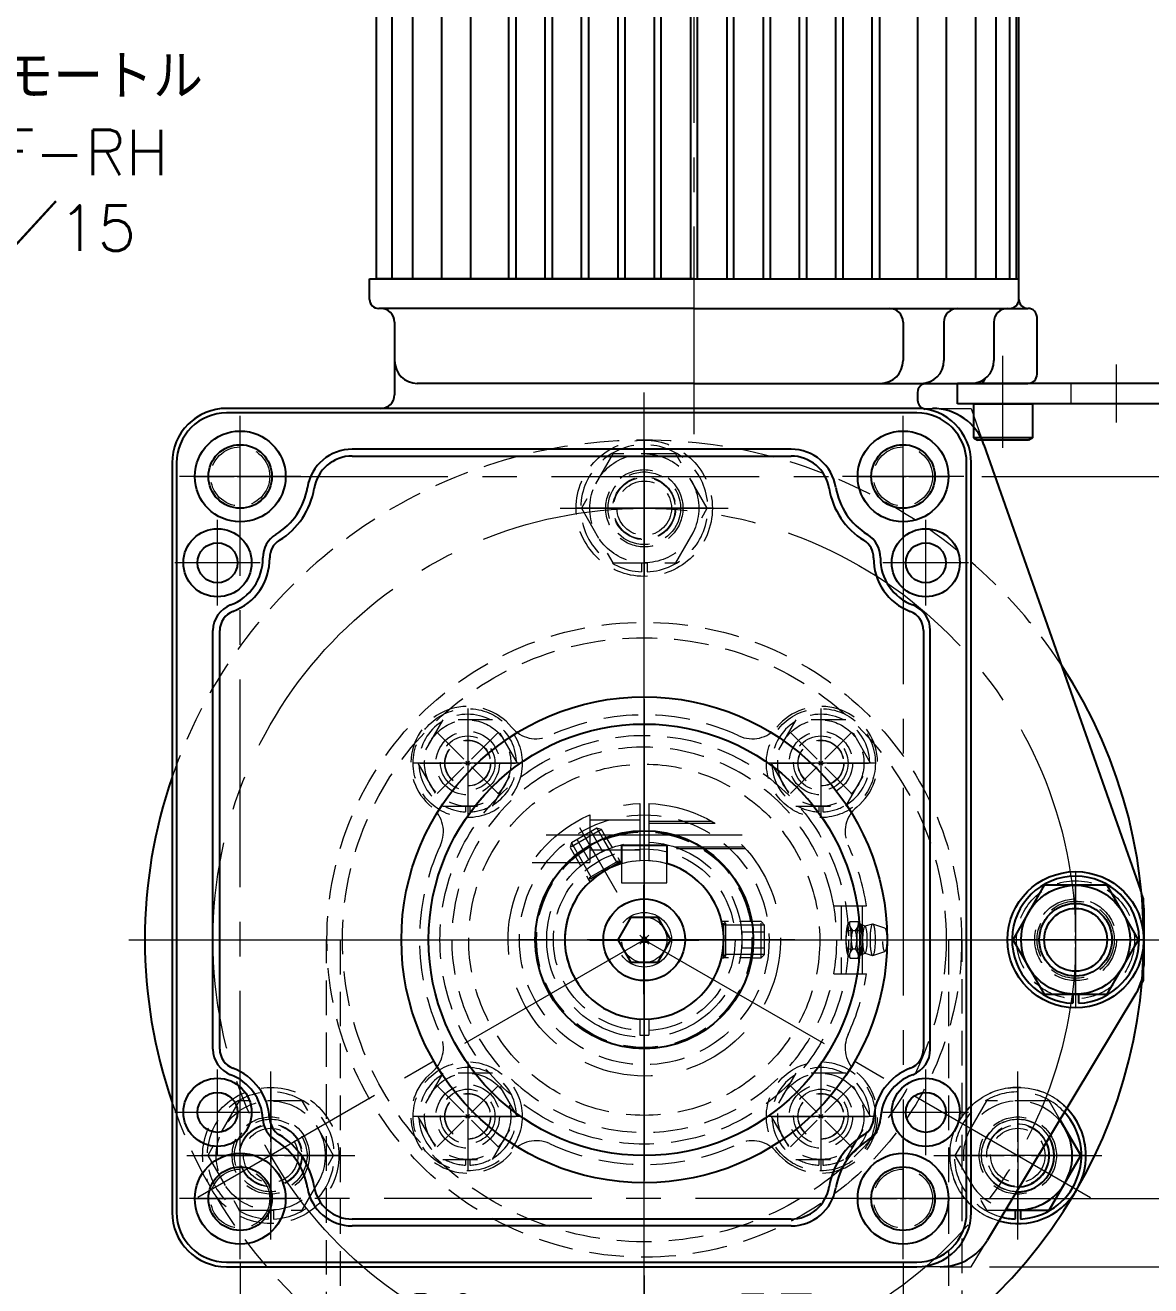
# Model space of a CAD drawing. Header units: millimetres. Extents: x 0 to 38884, y -3675 to 8056.
# Drawn here: x 28214.5 to 28462.4, y 6954.5 to 7232.1 of the extents above; entities that cross this region are included whole.
import ezdxf

# ---------------------------------------------------------------- set-up
doc = ezdxf.new("R2010")
doc.units = ezdxf.units.MM
doc.header["$LTSCALE"] = 2.4
doc.header["$PDMODE"] = 99
doc.header["$PDSIZE"] = 1
for name, pattern in [('CENTER2', [28.575, 19.05, -3.175, 3.175, -3.175]), ('Dashed', [2, 1, -1]), ('HIDDEN', [9.525, 6.35, -3.175]), ('HIDDEN2', [4.7625, 3.175, -1.5875])]:
    doc.linetypes.add(name, pattern=pattern)
for name, color, linetype, lineweight in [('01_外形線', 7, 'Continuous', 25), ('03_かくれ線', 6, 'HIDDEN2', 13), ('04_HIDDEN', 2, 'HIDDEN', 13), ('04_中心線', 1, 'CENTER2', 9), ('05_CENTER', 4, 'CENTER2', 13), ('07_TEXT', 3, 'Continuous', 13), ('07_寸法線', 3, 'Continuous', 9)]:
    doc.layers.add(name, color=color, linetype=linetype, lineweight=lineweight)
doc.layers.add('10_DRAFT', color=8, linetype='Continuous', lineweight=0, plot=False)
doc.layers.add('10_補助線', color=8, linetype='Continuous', lineweight=13, plot=False)
doc.styles.add('KSS_TXT', font='txt.shx', dxfattribs={"bigfont": 'extfont2.shx'})
doc.styles.add('KSS_TXT_L', font='txt.shx', dxfattribs={"height": 3, "bigfont": 'extfont2.shx'})
doc.styles.add('寸法用', font='simplex.shx', dxfattribs={"width": 0.8, "bigfont": '@extfont2.shx'})
doc.dimstyles.new('機械製図用', dxfattribs={"dimtxt": 3.5, "dimasz": 3.5, "dimexe": 2, "dimexo": 0, "dimgap": 1.2, "dimtad": 1, "dimdsep": 46, "dimtxsty": '寸法用', "dimblk": 'OPEN30', "dimcen": 0, "dimclrd": 256, "dimclre": 256, "dimclrt": 7, "dimazin": 2, "dimtm": 1e-09, "dimtfac": 0.75, "dimtmove": 0, "dimatfit": 3, "dimldrblk": 'OPEN30', "dimfxl": 1, "dimlwd": -1, "dimlwe": -1, "dimarcsym": 0})

# ---------------------------------------------------------------- blocks, each defined once
blk = doc.blocks.new('*U1048')
at = {"layer": '04_中心線', "color": 0, "linetype": 'CENTER2', "transparency": 16777216}
for p, q in [((0, 22), (0, 113.5)), ((-113.5, 0), (-22, 0)), ((22, 0), (113.5, 0)), ((0, -113.5), (0, -22))]:
    blk.add_line(p, q, dxfattribs=at)
at = {"layer": '04_中心線', "color": 0, "linetype": 'Continuous', "transparency": 16777216}
for p, q in [((0, -11), (0, 11)), ((-11, 0), (11, 0))]:
    blk.add_line(p, q, dxfattribs=at)
blk = doc.blocks.new('*U1046')
at = {"layer": '04_中心線', "color": 0, "linetype": 'CENTER2', "transparency": 16777216}
for p, q in [((0, 13.98), (0, 73.4)), ((-73.4, 0), (-13.98, 0)), ((13.98, 0), (73.4, 0)), ((0, -73.4), (0, -13.98))]:
    blk.add_line(p, q, dxfattribs=at)
at = {"layer": '04_中心線', "color": 0, "linetype": 'Continuous', "transparency": 16777216}
for p, q in [((0, -6.99), (0, 6.99)), ((-6.99, 0), (6.99, 0))]:
    blk.add_line(p, q, dxfattribs=at)
blk = doc.blocks.new('*U1047')
at = {"layer": '04_中心線', "color": 0, "linetype": 'CENTER2', "transparency": 16777216}
for p, q in [((0, 1.4), (0, 32.6)), ((-10.5, 0), (-1.4, 0)), ((1.4, 0), (10.5, 0)), ((0, -73.5), (0, -1.4))]:
    blk.add_line(p, q, dxfattribs=at)
at = {"layer": '04_中心線', "color": 0, "linetype": 'Continuous', "transparency": 16777216}
for p, q in [((-0.7, 0), (0.7, 0)), ((0, -0.7), (0, 0.7))]:
    blk.add_line(p, q, dxfattribs=at)
blk = doc.blocks.new('*U1051')
at = {"layer": '04_中心線', "color": 0, "linetype": 'CENTER2', "transparency": 16777216}
for p, q in [((0, 15.52), (0, 120.5)), ((-107.5, 0), (-15.52, 0)), ((15.52, 0), (113.5, 0)), ((0, -75.5), (0, -15.52))]:
    blk.add_line(p, q, dxfattribs=at)
at = {"layer": '04_中心線', "color": 0, "linetype": 'Continuous', "transparency": 16777216}
for p, q in [((0, -7.76), (0, 7.76)), ((-7.76, 0), (7.76, 0))]:
    blk.add_line(p, q, dxfattribs=at)
blk = doc.blocks.new('*U1052')
at = {"layer": '04_中心線', "color": 0, "linetype": 'CENTER2', "transparency": 16777216}
for p, q in [((0, 1.3), (0, 10)), ((-10, 0), (-1.3, 0)), ((1.3, 0), (10, 0)), ((0, -10), (0, -1.3))]:
    blk.add_line(p, q, dxfattribs=at)
at = {"layer": '04_中心線', "color": 0, "linetype": 'Continuous', "transparency": 16777216}
for p, q in [((-0.65, 0), (0.65, 0)), ((0, -0.65), (0, 0.65))]:
    blk.add_line(p, q, dxfattribs=at)
blk = doc.blocks.new('*U1053')
at = {"layer": '04_中心線', "color": 0, "linetype": 'CENTER2', "transparency": 16777216}
for p, q in [((0, 1.3), (0, 10)), ((-10, 0), (-1.3, 0)), ((1.3, 0), (10, 0)), ((0, -10), (0, -1.3))]:
    blk.add_line(p, q, dxfattribs=at)
at = {"layer": '04_中心線', "color": 0, "linetype": 'Continuous', "transparency": 16777216}
for p, q in [((-0.65, 0), (0.65, 0)), ((0, -0.65), (0, 0.65))]:
    blk.add_line(p, q, dxfattribs=at)
blk = doc.blocks.new('*U1054')
at = {"layer": '04_中心線', "color": 0, "linetype": 'CENTER2', "transparency": 16777216}
for p, q in [((0, 1.3), (0, 10)), ((-10, 0), (-1.3, 0)), ((1.3, 0), (10, 0)), ((0, -10), (0, -1.3))]:
    blk.add_line(p, q, dxfattribs=at)
at = {"layer": '04_中心線', "color": 0, "linetype": 'Continuous', "transparency": 16777216}
for p, q in [((-0.65, 0), (0.65, 0)), ((0, -0.65), (0, 0.65))]:
    blk.add_line(p, q, dxfattribs=at)
blk = doc.blocks.new('*U1049')
at = {"layer": '04_中心線', "color": 0, "linetype": 'CENTER2', "transparency": 16777216}
for p, q in [((0, 1.3), (0, 10)), ((-10, 0), (-1.3, 0)), ((1.3, 0), (10, 0)), ((0, -10), (0, -1.3))]:
    blk.add_line(p, q, dxfattribs=at)
at = {"layer": '04_中心線', "color": 0, "linetype": 'Continuous', "transparency": 16777216}
for p, q in [((-0.65, 0), (0.65, 0)), ((0, -0.65), (0, 0.65))]:
    blk.add_line(p, q, dxfattribs=at)
blk = doc.blocks.new('*U1050')
at = {"layer": '04_中心線', "color": 0, "linetype": 'CENTER2', "transparency": 16777216}
for p, q in [((0, 1.7), (0, 12)), ((-12, 0), (-1.7, 0)), ((1.7, 0), (12, 0)), ((0, -12), (0, -1.7))]:
    blk.add_line(p, q, dxfattribs=at)
at = {"layer": '04_中心線', "color": 0, "linetype": 'Continuous', "transparency": 16777216}
for p, q in [((-0.85, 0), (0.85, 0)), ((0, -0.85), (0, 0.85))]:
    blk.add_line(p, q, dxfattribs=at)
blk = doc.blocks.new('GM-SHYPF-RH 0.75kW、1／5～1／60、200V、60Hza_1')
at = {"color": 0}
for p, q in [((-122.5, 124), (-122.5, 69)), ((-118, 124), (-118, 69)), ((-124.5, 86.5), (-137, 86.5)), ((-139, 11), (-139, 84.5)), ((-122.5, 11), (-122.5, 84.5)), ((-118, 85.5), (-110.5, 85.5)), ((-118, 72.5), (-118, 85.5)), ((-110.5, 85.5), (-110.5, 72.5)), ((-110.5, 85.5), (-110, 84.63)), ((-110, 84.63), (-110, 73.37)), ((-145.5, 82.5), (-288.5, 82.5)), ((-145.5, 82), (-288.5, 82)), ((-145.5, 80.5), (-288.5, 80.5)), ((-145.5, -60.5), (-145.5, 82.5)), ((-141, 82.5), (-145.5, 82.5)), ((-145.5, 11), (-145.5, 82.5)), ((-145.5, 77.5), (-288.5, 77.5)), ((-136, 77), (-127.5, 77)), ((-122.5, 74.5), (-123.5, 75.08)), ((-145.5, 73), (-288.5, 73)), ((-118, 72.5), (-110.5, 72.5)), ((-110.5, 72.5), (-110, 73.37)), ((60, 72), (-105, 72)), ((60, 71), (-105, 71)), ((-118, 69), (-122.5, 69)), ((-145.5, 66.59), (-288.5, 66.59)), ((-136, 66), (-127.5, 66)), ((24.09, 63), (-68.09, 63)), ((-68.09, 61.5), (24.09, 61.5)), ((-32.53, 63), (-47.5, 63)), ((-145.5, 60.22), (-288.5, 60.22)), ((-120.5, 60.19), (-118.83, 60.19)), ((-117, 60), (-117, -92)), ((-116, 60), (-116, -92)), ((71, -92), (71, 60)), ((72, -92), (72, 60)), ((-136, 56.99), (-127.5, 56.99)), ((-145.5, 51.85), (-288.5, 51.85)), ((-145.5, 50.2), (-288.5, 50.2)), ((-145.5, 43.84), (-288.5, 43.84)), ((-145.5, 42.21), (-288.5, 42.21)), ((-145.5, 35.81), (-288.5, 35.81)), ((-145.5, 34.22), (-288.5, 34.22)), ((-108, 32.32), (-108, -64.32)), ((-106.5, -64.32), (-106.5, 32.32)), ((61.5, 32.32), (61.5, -64.32)), ((63, 32.32), (63, -64.32)), ((-145.5, 27.78), (-288.5, 27.78)), ((-145.5, 26.24), (-288.5, 26.24)), ((-145.5, 19.75), (-288.5, 19.75)), ((-145.5, 18.26), (-288.5, 18.26)), ((-145.5, 11.73), (-288.5, 11.73)), ((-145.5, 10.27), (-288.5, 10.27)), ((-145.5, 11), (-145.5, -59)), ((-139, 11), (-139, -58.5)), ((-122.5, 11), (-122.5, -50)), ((-145.5, 3.74), (-288.5, 3.74)), ((-20.8, 5), (-16.77, 5)), ((-20.8, -5), (-20.8, 5)), ((-145.5, 2.25), (-288.5, 2.25)), ((-145.5, -4.24), (-288.5, -4.24)), ((-20.8, -5), (-16.77, -5)), ((-145.5, -5.78), (-288.5, -5.78)), ((-145.5, -12.22), (-288.5, -12.22)), ((-145.5, -13.81), (-288.5, -13.81)), ((-145.5, -20.21), (-288.5, -20.21)), ((-145.5, -21.84), (-288.5, -21.84)), ((-145.5, -28.2), (-288.5, -28.2)), ((-145.5, -29.85), (-288.5, -29.85)), ((-145.5, -38.22), (-288.5, -38.22)), ((-145.5, -44.59), (-288.5, -44.59)), ((-145.5, -51), (-288.5, -51)), ((-145.5, -55.5), (-288.5, -55.5)), ((-136, -55), (-120, -55)), ((-145.5, -59), (-288.5, -59)), ((-141, -60.5), (-145.5, -60.5)), ((24.09, -93.5), (-68.09, -93.5)), ((24.09, -95), (-68.09, -95)), ((-32.53, -95), (-47.5, -95)), ((-105, -103), (60, -103)), ((-105, -104), (60, -104))]:
    blk.add_line(p, q, dxfattribs=at)
for centre, radius in [((-83, 62), 7.5), ((38, 62), 7.5), ((-102, 57), 10), ((57, 57), 10), ((-102, 57), 7), ((-83, 62), 4.4), ((38, 62), 4.4), ((57, 57), 7), ((0, 0), 53.5), ((0, 0), 47.5), ((0, 0), 24), ((-102, -89), 10), ((57, -89), 10), ((-102, -89), 7), ((57, -89), 7), ((-83, -94), 7.5), ((38, -94), 7.5), ((-83, -94), 4.4), ((38, -94), 4.4)]:
    blk.add_circle(centre, radius, dxfattribs=at)
for centre, radius, start, end in [((-137, 84.5), 2, 90, 180), ((-124.5, 84.5), 2, 0, 90), ((-141, 84.5), 2, 270, 0), ((-141, 80.5), 2, 0, 90), ((-136, 80), 3, 180, 270), ((-127.5, 72), 5, 0, 90), ((-105, 60), 12, 90, 180), ((-105, 60), 11, 90, 180), ((60, 60), 12, 0, 90), ((60, 60), 11, 0, 90), ((-136, 69), 3, 180, 270), ((-127.5, 61), 5, 0, 90), ((-120.5, 62.19), 2, 180, 270), ((-118.83, 62.19), 2, 270, 350.9859), ((-68.09, 57), 6, 90, 159.3338), ((-68.09, 57), 4.5, 90, 159.3338), ((24.09, 57), 6, 20.6662, 90), ((24.09, 57), 4.5, 20.6662, 90), ((-84, 63), 12.5, 269.6249, 339.3338), ((-84, 63), 11, 269.6249, 339.3338), ((40, 63), 12.5, 200.6662, 266.9553), ((40, 63), 11, 200.6662, 266.9553), ((-136, 53.99), 3, 90, 180), ((-127.5, 51.99), 5, 0, 90), ((-84.11, 46), 6, 89.6249, 148.412), ((-84.11, 46), 4.5, 89.6249, 148.412), ((39.1, 46.02), 4.5, 31.5123, 86.9553), ((39.1, 46.02), 6, 31.5123, 86.9553), ((-102, 57), 15, 279.2069, 328.412), ((-102, 57), 16.5, 279.2069, 328.412), ((57, 57), 16.5, 211.5123, 260.7931), ((57, 57), 15, 211.5123, 260.7931), ((-98, 32.32), 10, 99.2069, 180), ((53, 32.32), 10, 0, 80.7931), ((-98, 32.32), 8.5, 99.2069, 180), ((53, 32.32), 8.5, 0, 80.7931), ((0, 0), 17.5, 196.6015, 163.3985), ((-127.5, -50), 5, 270, 0), ((-136, -58), 3, 90, 180), ((-120, -58), 3, 0, 90), ((-141, -58.5), 2, 270, 0), ((-98, -64.32), 10, 180, 260.7931), ((-98, -64.32), 8.5, 180, 260.7931), ((53, -64.32), 8.5, 279.2069, 0), ((53, -64.32), 10, 279.2069, 0), ((-102, -89), 15, 31.586, 80.7931), ((-102, -89), 16.5, 31.586, 80.7931), ((57, -89), 16.5, 99.2069, 148.4898), ((57, -89), 15, 99.2069, 148.4898), ((-84.11, -78), 4.5, 211.586, 270.3738), ((39.1, -78.02), 4.5, 273.046, 328.4898), ((-84.11, -78), 6, 211.586, 270.3738), ((-84, -95), 12.5, 20.6684, 90.3738), ((40, -95), 12.5, 93.046, 159.3316), ((39.1, -78.02), 6, 273.046, 328.4898), ((-84, -95), 11, 20.6684, 90.3738), ((40, -95), 11, 93.046, 159.3316), ((-68.09, -89), 6, 200.6684, 270), ((-68.09, -89), 4.5, 200.6684, 270), ((24.09, -89), 4.5, 270, 339.3316), ((24.09, -89), 6, 270, 339.3316), ((-105, -92), 12, 180, 270), ((-105, -92), 11, 180, 270), ((60, -92), 12, 270, 0), ((60, -92), 11, 270, 0)]:
    blk.add_arc(centre, radius, start, end, dxfattribs=at)
at = {"layer": '04_HIDDEN', "color": 0}
blk.add_line((-118, 94), (-122.5, 94), dxfattribs=at)
at = {"layer": '05_CENTER', "color": 0}
for p, q in [((-113.85, 104), (-126.65, 104)), ((-108.29, 79), (-128.59, 79)), ((-102, 70.35), (-102, 43.65)), ((-83, 71.43), (-83, 52.57)), ((38, 71.43), (38, 52.57)), ((57, 70.35), (57, 43.65)), ((0, -66), (0, 66)), ((-73.57, 62), (-92.43, 62)), ((47.43, 62), (28.57, 62)), ((-88.65, 57), (-115.35, 57)), ((70.35, 57), (43.65, 57)), ((-111.29, 11), (-358.36, 11)), ((66, 0), (-66, 0)), ((-102, -75.65), (-102, -102.35)), ((57, -75.65), (57, -102.35)), ((-83, -84.57), (-83, -103.43)), ((38, -84.57), (38, -103.43)), ((-88.65, -89), (-115.35, -89)), ((70.35, -89), (43.65, -89)), ((-73.57, -94), (-92.43, -94)), ((47.43, -94), (28.57, -94))]:
    blk.add_line(p, q, dxfattribs=at)
blk = doc.blocks.new('A$C35045EA2_1')
at = {"color": 0, "linetype": 'CENTER2'}
for p, q in [((0, -12), (0, 12)), ((-12, 0), (12, 0))]:
    blk.add_line(p, q, dxfattribs=at)
at = {"color": 0}
for p, q in [((-5.77, 0), (-2.89, 5)), ((-2.89, 5), (2.89, 5)), ((2.89, 5), (5.77, 0)), ((-2.89, -5), (-5.77, 0)), ((5.77, 0), (2.89, -5)), ((2.89, -5), (-2.89, -5))]:
    blk.add_line(p, q, dxfattribs=at)
blk.add_circle((0, 0), 9, dxfattribs=at)
at = {"layer": '10_DRAFT', "style": 'KSS_TXT_L'}
blk.add_text('CS-M12', height=0.3, dxfattribs=at).set_placement((-0.7, -0.46))
blk = doc.blocks.new('A$C527C7C34_1')
at = {"color": 0}
for p, q in [((-5, 16.77), (-5, 12.5)), ((5, 12.5), (5, 16.77)), ((-5, 12.5), (5, 12.5))]:
    blk.add_line(p, q, dxfattribs=at)
for radius in [17.5, 6, 5]:
    blk.add_circle((0, 0), radius, dxfattribs=at)
at = {"layer": '05_CENTER'}
for p, q in [((0, 21.5), (0, -21.5)), ((-21.5, 0), (21.5, 0))]:
    blk.add_line(p, q, dxfattribs=at)
blk = doc.blocks.new('SCSBN35-43a_1')
at = {"color": 0}
for p, q in [((-1, 21), (1, 21)), ((-1, 17.47), (-1, 21)), ((1, 17.47), (1, 21)), ((-1, -29.98), (-1, -17.47)), ((1, -29.98), (1, -17.47))]:
    blk.add_line(p, q, dxfattribs=at)
for radius, start, end in [(30, 271.9102, 268.0898), (17.5, 93.2758, 266.7242), (17.5, 273.2758, 86.7242)]:
    blk.add_arc((0, 0), radius, start, end, dxfattribs=at)
at = {"layer": '04_HIDDEN', "color": 0}
for p, q in [((-24.72, -17), (-12, -17)), ((-12, -27.5), (-12, -17)), ((-1, -19.7), (-12, -19.7)), ((22.36, -20), (1, -20)), ((22, -20.4), (1, -20.4)), ((-1, -26.3), (-12, -26.3)), ((15.64, -25.6), (1, -25.6)), ((14.97, -26), (1, -26))]:
    blk.add_line(p, q, dxfattribs=at)
blk.add_arc((0, 0), 21.5, 272.6659, 267.3341, dxfattribs=at)
at = {"layer": '05_CENTER', "color": 0}
for p, q in [((0, 33.15), (0, -33.15)), ((33.15, 0), (-33.15, 0)), ((21.59, -23), (-21.59, -23))]:
    blk.add_line(p, q, dxfattribs=at)
blk = doc.blocks.new('A$C41765D98_1')
at = {"color": 4, "rotation": 270}
blk.add_blockref('GM-SHYPF-RH 0.75kW、1／5～1／60、200V、60Hza_1', (0, 0), dxfattribs=at)
blk.add_blockref('A$C35045EA2_1', (0, 0))
at = {"layer": '04_HIDDEN', "color": 4, "xscale": -1, "rotation": 180}
blk.add_blockref('SCSBN35-43a_1', (0, 0), dxfattribs=at)
at = {"layer": '04_HIDDEN'}
blk.add_blockref('A$C527C7C34_1', (0, 0), dxfattribs=at)
blk = doc.blocks.new('*U1055')
at = {"layer": '04_中心線', "color": 0, "linetype": 'CENTER2', "transparency": 16777216}
for p, q in [((0, 1.2), (0, 9.5)), ((-9.5, 0), (-1.2, 0)), ((1.2, 0), (9.5, 0)), ((0, -9.5), (0, -1.2))]:
    blk.add_line(p, q, dxfattribs=at)
at = {"layer": '04_中心線', "color": 0, "linetype": 'Continuous', "transparency": 16777216}
for p, q in [((-0.6, 0), (0.6, 0)), ((0, -0.6), (0, 0.6))]:
    blk.add_line(p, q, dxfattribs=at)
blk = doc.blocks.new('*U1056')
at = {"layer": '04_中心線', "color": 0, "linetype": 'CENTER2', "transparency": 16777216}
for p, q in [((0, 1.2), (0, 9.5)), ((-9.5, 0), (-1.2, 0)), ((1.2, 0), (9.5, 0)), ((0, -9.5), (0, -1.2))]:
    blk.add_line(p, q, dxfattribs=at)
at = {"layer": '04_中心線', "color": 0, "linetype": 'Continuous', "transparency": 16777216}
for p, q in [((-0.6, 0), (0.6, 0)), ((0, -0.6), (0, 0.6))]:
    blk.add_line(p, q, dxfattribs=at)
blk = doc.blocks.new('*U1057')
at = {"layer": '04_中心線', "color": 0, "linetype": 'CENTER2', "transparency": 16777216}
for p, q in [((0, 1.2), (0, 9.5)), ((-9.5, 0), (-1.2, 0)), ((1.2, 0), (9.5, 0)), ((0, -9.5), (0, -1.2))]:
    blk.add_line(p, q, dxfattribs=at)
at = {"layer": '04_中心線', "color": 0, "linetype": 'Continuous', "transparency": 16777216}
for p, q in [((-0.6, 0), (0.6, 0)), ((0, -0.6), (0, 0.6))]:
    blk.add_line(p, q, dxfattribs=at)
blk = doc.blocks.new('*U1058')
at = {"layer": '04_中心線', "color": 0, "linetype": 'CENTER2', "transparency": 16777216}
for p, q in [((0, 1.2), (0, 9.5)), ((-9.5, 0), (-1.2, 0)), ((1.2, 0), (9.5, 0)), ((0, -9.5), (0, -1.2))]:
    blk.add_line(p, q, dxfattribs=at)
at = {"layer": '04_中心線', "color": 0, "linetype": 'Continuous', "transparency": 16777216}
for p, q in [((-0.6, 0), (0.6, 0)), ((0, -0.6), (0, 0.6))]:
    blk.add_line(p, q, dxfattribs=at)
blk = doc.blocks.new('*U1059')
at = {"layer": '04_中心線', "color": 0, "linetype": 'CENTER2', "transparency": 16777216}
for p, q in [((0, 3), (0, 18.5)), ((-18.5, 0), (-3, 0)), ((3, 0), (18.5, 0)), ((0, -18.5), (0, -3))]:
    blk.add_line(p, q, dxfattribs=at)
at = {"layer": '04_中心線', "color": 0, "linetype": 'Continuous', "transparency": 16777216}
for p, q in [((-1.5, 0), (1.5, 0)), ((0, -1.5), (0, 1.5))]:
    blk.add_line(p, q, dxfattribs=at)
blk = doc.blocks.new('*U1060')
at = {"layer": '04_中心線', "color": 0, "linetype": 'CENTER2', "transparency": 16777216}
for p, q in [((0, 3), (0, 18.5)), ((-18.5, 0), (-3, 0)), ((3, 0), (18.5, 0)), ((0, -18.5), (0, -3))]:
    blk.add_line(p, q, dxfattribs=at)
at = {"layer": '04_中心線', "color": 0, "linetype": 'Continuous', "transparency": 16777216}
for p, q in [((-1.5, 0), (1.5, 0)), ((0, -1.5), (0, 1.5))]:
    blk.add_line(p, q, dxfattribs=at)
blk = doc.blocks.new('*U1061')
at = {"layer": '04_中心線', "color": 0, "linetype": 'CENTER2', "transparency": 16777216}
for p, q in [((0, 3), (0, 18.5)), ((-18.5, 0), (-3, 0)), ((3, 0), (18.5, 0)), ((0, -18.5), (0, -3))]:
    blk.add_line(p, q, dxfattribs=at)
at = {"layer": '04_中心線', "color": 0, "linetype": 'Continuous', "transparency": 16777216}
for p, q in [((-1.5, 0), (1.5, 0)), ((0, -1.5), (0, 1.5))]:
    blk.add_line(p, q, dxfattribs=at)
blk = doc.blocks.new('*U1062')
at = {"layer": '04_中心線', "color": 0, "linetype": 'CENTER2', "transparency": 16777216}
for p, q in [((0, 9.9), (0, 53)), ((-53, 0), (-9.9, 0)), ((9.9, 0), (53, 0)), ((0, -53), (0, -9.9))]:
    blk.add_line(p, q, dxfattribs=at)
at = {"layer": '04_中心線', "color": 0, "linetype": 'Continuous', "transparency": 16777216}
for p, q in [((0, -4.95), (0, 4.95)), ((-4.95, 0), (4.95, 0))]:
    blk.add_line(p, q, dxfattribs=at)
blk = doc.blocks.new('*U1063')
at = {"layer": '04_中心線', "color": 0, "linetype": 'CENTER2', "transparency": 16777216}
for p, q in [((0, 1.4), (0, 10.5)), ((-10.5, 0), (-1.4, 0)), ((1.4, 0), (10.5, 0)), ((0, -10.5), (0, -1.4))]:
    blk.add_line(p, q, dxfattribs=at)
at = {"layer": '04_中心線', "color": 0, "linetype": 'Continuous', "transparency": 16777216}
for p, q in [((-0.7, 0), (0.7, 0)), ((0, -0.7), (0, 0.7))]:
    blk.add_line(p, q, dxfattribs=at)
blk = doc.blocks.new('*U1064')
at = {"layer": '04_中心線', "color": 0, "linetype": 'CENTER2', "transparency": 16777216}
for p, q in [((0, 1.4), (0, 10.5)), ((-10.5, 0), (-1.4, 0)), ((1.4, 0), (10.5, 0)), ((0, -10.5), (0, -1.4))]:
    blk.add_line(p, q, dxfattribs=at)
at = {"layer": '04_中心線', "color": 0, "linetype": 'Continuous', "transparency": 16777216}
for p, q in [((-0.7, 0), (0.7, 0)), ((0, -0.7), (0, 0.7))]:
    blk.add_line(p, q, dxfattribs=at)
blk = doc.blocks.new('*U1065')
at = {"layer": '04_中心線', "color": 0, "linetype": 'CENTER2', "transparency": 16777216}
for p, q in [((0, 1.4), (0, 10.5)), ((-10.5, 0), (-1.4, 0)), ((1.4, 0), (10.5, 0)), ((0, -10.5), (0, -1.4))]:
    blk.add_line(p, q, dxfattribs=at)
at = {"layer": '04_中心線', "color": 0, "linetype": 'Continuous', "transparency": 16777216}
for p, q in [((-0.7, 0), (0.7, 0)), ((0, -0.7), (0, 0.7))]:
    blk.add_line(p, q, dxfattribs=at)
blk = doc.blocks.new('*U1066')
at = {"layer": '04_中心線', "color": 0, "linetype": 'CENTER2', "transparency": 16777216}
for p, q in [((0, 1.4), (0, 10.5)), ((-10.5, 0), (-1.4, 0)), ((1.4, 0), (10.5, 0)), ((0, -10.5), (0, -1.4))]:
    blk.add_line(p, q, dxfattribs=at)
at = {"layer": '04_中心線', "color": 0, "linetype": 'Continuous', "transparency": 16777216}
for p, q in [((-0.7, 0), (0.7, 0)), ((0, -0.7), (0, 0.7))]:
    blk.add_line(p, q, dxfattribs=at)
blk = doc.blocks.new('_Open30')
at = {"color": 0, "linetype": 'ByBlock', "lineweight": -2}
for p, q in [((-1, 0.268), (0, 0)), ((0, 0), (-1, -0.268)), ((0, 0), (-1, 0))]:
    blk.add_line(p, q, dxfattribs=at)
blk = doc.blocks.new('*D1136')
at = {"layer": '07_寸法線', "transparency": 16777216}
for p, q in [((28261.86, 6959.72), (28261.86, 6934.58)), ((28350.86, 6954.72), (28350.86, 6934.58)), ((28336.86, 6936.58), (28275.86, 6936.58))]:
    blk.add_line(p, q, dxfattribs=at)
at = {"layer": 'Defpoints', "color": 0, "transparency": 16777216}
for p in [(28261.86, 6963.72), (28350.86, 6958.72), (28261.86, 6936.58)]:
    blk.add_point(p, dxfattribs=at)
at = {"layer": '07_寸法線', "transparency": 16777216, "xscale": 14, "yscale": 14, "zscale": 14, "rotation": 180}
blk.add_blockref('_Open30', (28261.86, 6936.58), dxfattribs=at)
at = {"layer": '07_寸法線', "transparency": 16777216, "xscale": 14, "yscale": 14, "zscale": 14}
blk.add_blockref('_Open30', (28350.86, 6936.58), dxfattribs=at)
at = {"layer": '07_寸法線', "color": 7, "transparency": 16777216, "insert": (28306.36, 6945.58), "char_height": 14, "attachment_point": 5, "style": '寸法用'}
blk.add_mtext('89', dxfattribs=at)
blk = doc.blocks.new('*D1137')
at = {"layer": '07_寸法線', "transparency": 16777216}
for p, q in [((28407.86, 6959.72), (28407.86, 6934.53)), ((28350.86, 6956.82), (28350.86, 6934.53)), ((28364.86, 6936.53), (28393.86, 6936.53))]:
    blk.add_line(p, q, dxfattribs=at)
at = {"layer": 'Defpoints', "color": 0, "transparency": 16777216}
for p in [(28407.86, 6963.72), (28350.86, 6960.82), (28407.86, 6936.53)]:
    blk.add_point(p, dxfattribs=at)
at = {"layer": '07_寸法線', "transparency": 16777216, "xscale": 14, "yscale": 14, "zscale": 14, "rotation": 180}
blk.add_blockref('_Open30', (28350.86, 6936.53), dxfattribs=at)
at = {"layer": '07_寸法線', "transparency": 16777216, "xscale": 14, "yscale": 14, "zscale": 14}
blk.add_blockref('_Open30', (28407.86, 6936.53), dxfattribs=at)
at = {"layer": '07_寸法線', "color": 7, "transparency": 16777216, "insert": (28379.56, 6945.53), "char_height": 14, "attachment_point": 5, "style": '寸法用'}
blk.add_mtext('57', dxfattribs=at)
blk = doc.blocks.new('*D1138')
at = {"layer": '07_寸法線', "transparency": 16777216}
for p, q in [((28425.21, 7132.72), (28498.89, 7132.72)), ((28496.89, 7118.72), (28496.89, 7044.72)), ((28428.26, 7030.72), (28498.89, 7030.72))]:
    blk.add_line(p, q, dxfattribs=at)
at = {"layer": 'Defpoints', "color": 0, "transparency": 16777216}
for p in [(28421.21, 7132.72), (28424.26, 7030.72), (28496.89, 7030.72)]:
    blk.add_point(p, dxfattribs=at)
at = {"layer": '07_寸法線', "transparency": 16777216, "xscale": 14, "yscale": 14, "zscale": 14}
for p, rotation in [((28496.89, 7132.72), 90), ((28496.89, 7030.72), 270)]:
    blk.add_blockref('_Open30', p, dxfattribs=dict(at, rotation=rotation))
at = {"layer": '07_寸法線', "color": 7, "transparency": 16777216, "insert": (28485.89, 7081.72), "char_height": 14, "attachment_point": 5, "rotation": 90, "style": '寸法用'}
blk.add_mtext('102', dxfattribs=at)
blk = doc.blocks.new('*D1135')
at = {"layer": '07_寸法線', "transparency": 16777216}
for p, q in [((28428.26, 7030.72), (28498.89, 7030.72)), ((28496.89, 7016.72), (28496.89, 6987.72)), ((28424.86, 6973.72), (28498.89, 6973.72))]:
    blk.add_line(p, q, dxfattribs=at)
at = {"layer": 'Defpoints', "color": 0, "transparency": 16777216}
for p in [(28424.26, 7030.72), (28420.86, 6973.72), (28496.89, 6973.72)]:
    blk.add_point(p, dxfattribs=at)
at = {"layer": '07_寸法線', "transparency": 16777216, "xscale": 14, "yscale": 14, "zscale": 14}
for p, rotation in [((28496.89, 7030.72), 90), ((28496.89, 6973.72), 270)]:
    blk.add_blockref('_Open30', p, dxfattribs=dict(at, rotation=rotation))
at = {"layer": '07_寸法線', "color": 7, "transparency": 16777216, "insert": (28485.89, 7002.22), "char_height": 14, "attachment_point": 5, "rotation": 90, "style": '寸法用'}
blk.add_mtext('57', dxfattribs=at)
blk = doc.blocks.new('*D1139')
at = {"layer": '07_寸法線', "transparency": 16777216}
for p, q in [((28424.61, 7383.22), (28537.44, 7383.22)), ((28535.44, 7369.22), (28535.44, 6972.72)), ((28426.86, 6958.72), (28537.44, 6958.72))]:
    blk.add_line(p, q, dxfattribs=at)
at = {"layer": 'Defpoints', "color": 0, "transparency": 16777216}
for p in [(28420.61, 7383.22), (28422.86, 6958.72), (28535.44, 6958.72)]:
    blk.add_point(p, dxfattribs=at)
at = {"layer": '07_寸法線', "transparency": 16777216, "xscale": 14, "yscale": 14, "zscale": 14}
for p, rotation in [((28535.44, 7383.22), 90), ((28535.44, 6958.72), 270)]:
    blk.add_blockref('_Open30', p, dxfattribs=dict(at, rotation=rotation))
at = {"layer": '07_寸法線', "color": 7, "transparency": 16777216, "insert": (28524.44, 7170.97), "char_height": 14, "attachment_point": 5, "rotation": 90, "style": '寸法用'}
blk.add_mtext('424.5', dxfattribs=at)

msp = doc.modelspace()

# ---------------------------------------------------------------- linework, layer by layer
for p, q in [((28425.678, 7139.7019), (28460.177, 7041.6524)), ((28460.8572, 7037.6695), (28460.8572, 7025.0579)), ((28459.1327, 7018.86), (28426.3569, 6964.5211)), ((28442.4128, 6991.1401), (28446.986, 6983.219)), ((28440.0578, 6971.219), (28446.986, 6983.219)), ((28430.3969, 6971.219), (28440.0578, 6971.219)), ((28432.5296, 6971.219), (28432.5296, 6969.2319)), ((28433.7296, 6971.219), (28433.7296, 6969.2319))]:
    msp.add_line(p, q)
for centre, radius, start, end in [((28414.3583, 7135.719), 12, 19.384516, 90), ((28350.8572, 7030.719), 110, 241.409842, 33.343573), ((28350.8572, 7030.719), 110, 160.988735, 199.011265), ((28448.8572, 7037.6695), 12, 0, 19.384516), ((28448.8572, 7025.0579), 12, 328.902687, 0), ((28433.1296, 6983.219), 15, 253.806294, 43.99908), ((28433.1296, 6983.219), 14, 272.456286, 42.907024), ((28433.1296, 6983.219), 12, 257.503257, 40.149506), ((28433.1296, 6983.219), 8, 267.734362, 30.071012), ((28433.1296, 6983.219), 6.9175, 272.799719, 25.005655), ((28433.1296, 6983.219), 14, 254.898351, 267.543714), ((28416.0814, 6970.719), 12, 270, 328.902687)]:
    msp.add_arc(centre, radius, start, end)
at = {"layer": '01_外形線'}
msp.add_lwpolyline([(28446.4572, 7016.7319, 46.64522826), (28445.2572, 7016.7319)], format="xyb", dxfattribs=at)
for points in [[(28438.929, 7042.719), (28432.0008, 7030.719)], [(28452.7854, 7042.719), (28438.929, 7042.719)], [(28459.7136, 7030.719), (28452.7854, 7042.719)], [(28432.0008, 7030.719), (28438.929, 7018.719)], [(28452.7854, 7018.719), (28459.7136, 7030.719)], [(28438.929, 7018.719), (28452.7854, 7018.719)], [(28445.2572, 7018.719), (28445.2572, 7016.7319)], [(28446.4572, 7018.719), (28446.4572, 7016.7319)]]:
    msp.add_lwpolyline(points, dxfattribs=at)
for radius in [15, 12, 8, 6.9175]:
    msp.add_circle((28445.8572, 7030.719), radius, dxfattribs=at)
at = {"layer": '03_かくれ線'}
for p, q in [((28258.8572, 7147.719), (28414.3583, 7147.719)), ((28246.8572, 6970.719), (28246.8572, 7135.719)), ((28280.9572, 7030.719), (28284.3572, 7030.719)), ((28417.3572, 7030.719), (28420.7572, 7030.719)), ((28426.2014, 6995.219), (28419.2732, 6983.219)), ((28440.0578, 6995.219), (28426.2014, 6995.219)), ((28442.4128, 6991.1401), (28440.0578, 6995.219)), ((28419.2732, 6983.219), (28426.2014, 6971.219)), ((28426.2014, 6971.219), (28430.3969, 6971.219)), ((28416.0814, 6958.719), (28258.8572, 6958.719))]:
    msp.add_line(p, q, dxfattribs=at)
for points in [[(28351.4572, 7111.7319, 46.64522826), (28350.2572, 7111.7319)], [(28321.6392, 7077.5274, 1.10476101), (28304.0489, 7059.9371)], [(28316.9975, 7079.1099, 0.248452), (28306.9352, 7079.1099)], [(28371.7096, 7075.6126, 0.22090926), (28330.0048, 7075.6126)], [(28397.6655, 7059.9371, 1.10476101), (28380.0752, 7077.5274)], [(28394.7792, 7079.1099, 0.248452), (28384.7169, 7079.1099)], [(28306.2547, 7078.717, 0.248452), (28301.2235, 7070.0028)], [(28322.7091, 7070.0028, 0.248452), (28317.678, 7078.717)], [(28321.6392, 7077.5274, 0.34244041), (28330.0048, 7075.6126)], [(28371.7096, 7075.6126, 0.34244041), (28380.0752, 7077.5274)], [(28384.0364, 7078.717, 0.248452), (28379.0053, 7070.0028)], [(28400.4909, 7070.0028, 0.248452), (28395.4597, 7078.717)], [(28392.5886, 7038.219, 11.21752041), (28392.5886, 7023.219)], [(28301.2235, 7069.217, 0.248452), (28306.2547, 7060.5028)], [(28317.678, 7060.5028, 0.248452), (28322.7091, 7069.217)], [(28379.0053, 7069.217, 0.248452), (28384.0364, 7060.5028)], [(28395.4597, 7060.5028, 0.248452), (28400.4909, 7069.217)], [(28305.9637, 7051.5715, 0.34244041), (28304.0489, 7059.9371)], [(28306.9352, 7060.1099, 0.1117542), (28311.5163, 7058.8693)], [(28312.4163, 7058.8693, 0.1117542), (28316.9975, 7060.1099)], [(28384.7169, 7060.1099, 0.1117542), (28389.2981, 7058.8693)], [(28390.1981, 7058.8693, 0.1117542), (28394.7792, 7060.1099)], [(28397.6655, 7059.9371, 0.34244041), (28395.7507, 7051.5715)], [(28305.9637, 7051.5715, 0.22090926), (28305.9637, 7009.8666)], [(28399.7857, 7038.219, 0.07080143), (28395.7507, 7051.5715)], [(28392.5886, 7023.219, 0.08914626), (28392.5886, 7038.219)], [(28395.7507, 7009.8666, 0.07080143), (28399.7857, 7023.219)], [(28304.0489, 7001.501, 0.3424404), (28305.9637, 7009.8666)], [(28395.7507, 7009.8666, 0.34244041), (28397.6655, 7001.501)], [(28316.9975, 7001.3282, 0.248452), (28306.9352, 7001.3282)], [(28394.7792, 7001.3282, 0.248452), (28384.7169, 7001.3282)], [(28304.0489, 7001.501, 1.10476102), (28321.6392, 6983.9107)], [(28306.2547, 7000.9353, 0.248452), (28301.2235, 6992.2211)], [(28322.7091, 6992.2211, 0.248452), (28317.678, 7000.9353)], [(28384.0364, 7000.9353, 0.248452), (28379.0053, 6992.2211)], [(28380.0752, 6983.9107, 1.10476101), (28397.6655, 7001.501)], [(28400.4909, 6992.2211, 0.248452), (28395.4597, 7000.9353)], [(28269.1848, 6969.2319, 46.64522826), (28267.9848, 6969.2319)], [(28301.2235, 6991.4353, 0.248452), (28306.2547, 6982.7211)], [(28317.678, 6982.7211, 0.248452), (28322.7091, 6991.4353)], [(28379.0053, 6991.4353, 0.248452), (28384.0364, 6982.7211)], [(28395.4597, 6982.7211, 0.248452), (28400.4909, 6991.4353)], [(28330.0048, 6985.8255, 0.34244041), (28321.6392, 6983.9107)], [(28330.0048, 6985.8255, 0.22090926), (28371.7096, 6985.8255)], [(28380.0752, 6983.9107, 0.34244041), (28371.7096, 6985.8255)], [(28306.9352, 6982.3282, 0.1117542), (28311.5163, 6981.0876)], [(28312.4163, 6981.0876, 0.1117542), (28316.9975, 6982.3282)], [(28384.7169, 6982.3282, 0.1117542), (28389.2981, 6981.0876)], [(28390.1981, 6981.0876, 0.1117542), (28394.7792, 6982.3282)]]:
    msp.add_lwpolyline(points, format="xyb", dxfattribs=at)
for points in [[(28343.929, 7137.719), (28337.0008, 7125.719)], [(28357.7854, 7137.719), (28343.929, 7137.719)], [(28364.7136, 7125.719), (28357.7854, 7137.719)], [(28337.0008, 7125.719), (28343.929, 7113.719)], [(28357.7854, 7113.719), (28364.7136, 7125.719)], [(28343.929, 7113.719), (28357.7854, 7113.719)], [(28350.2572, 7113.719), (28350.2572, 7111.7319)], [(28351.4572, 7113.719), (28351.4572, 7111.7319)], [(28306.4815, 7079.1099), (28300.9967, 7069.6099)], [(28317.4512, 7079.1099), (28306.4815, 7079.1099)], [(28322.936, 7069.6099), (28317.4512, 7079.1099)], [(28384.2632, 7079.1099), (28378.7784, 7069.6099)], [(28395.2329, 7079.1099), (28384.2632, 7079.1099)], [(28400.7177, 7069.6099), (28395.2329, 7079.1099)], [(28300.9967, 7069.6099), (28306.4815, 7060.1099)], [(28317.4512, 7060.1099), (28322.936, 7069.6099)], [(28378.7784, 7069.6099), (28384.2632, 7060.1099)], [(28395.2329, 7060.1099), (28400.7177, 7069.6099)], [(28306.4815, 7060.1099), (28317.4512, 7060.1099)], [(28311.5163, 7060.1099), (28311.5163, 7058.8693)], [(28312.4163, 7060.1099), (28312.4163, 7058.8693)], [(28384.2632, 7060.1099), (28395.2329, 7060.1099)], [(28389.2981, 7060.1099), (28389.2981, 7058.8693)], [(28390.1981, 7060.1099), (28390.1981, 7058.8693)], [(28340.4071, 7055.2852), (28334.8073, 7052.0522)], [(28341.4548, 7055.0045), (28340.4071, 7055.2852)], [(28340.4071, 7055.2852), (28341.9052, 7052.6903)], [(28341.4548, 7055.0045), (28334.5266, 7051.0045)], [(28338.5917, 7048.4636), (28336.0917, 7052.7937)], [(28340.1072, 7049.3386), (28337.6072, 7053.6687)], [(28341.6227, 7050.2136), (28339.1227, 7054.5437)], [(28342.6286, 7052.9714), (28341.4548, 7055.0045)], [(28341.9052, 7052.6903), (28344.7153, 7047.8231)], [(28334.8073, 7052.0522), (28334.5266, 7051.0045)], [(28334.5266, 7051.0045), (28335.6994, 7048.9732)], [(28334.8073, 7052.0522), (28336.3055, 7049.4573)], [(28338.5917, 7048.4636), (28341.6227, 7050.2136)], [(28336.3055, 7049.4573), (28339.1156, 7044.5901)], [(28345.5713, 7047.8745), (28338.6431, 7043.8745)], [(28338.7835, 7044.3984), (28345.0474, 7048.0149)], [(28344.9071, 7047.491), (28345.0474, 7048.0149)], [(28345.5713, 7047.8745), (28345.0474, 7048.0149)], [(28345.8013, 7047.4761), (28345.5713, 7047.8745)], [(28338.7835, 7044.3984), (28338.6431, 7043.8745)], [(28338.7835, 7044.3984), (28339.3073, 7044.258)], [(28338.6431, 7043.8745), (28338.8738, 7043.4749)], [(28392.5886, 7038.219), (28399.7857, 7038.219)], [(28394.2572, 7038.219), (28394.2572, 7023.219)], [(28398.8417, 7038.219), (28398.8417, 7033.9676)], [(28368.3572, 7034.719), (28367.8958, 7034.719)], [(28368.3572, 7026.719), (28368.3572, 7034.719)], [(28368.7407, 7034.3355), (28368.3572, 7034.719)], [(28368.7407, 7034.3355), (28368.3572, 7033.952)], [(28368.7407, 7034.3355), (28368.7407, 7027.1025)], [(28374.3609, 7033.952), (28368.7407, 7033.952)], [(28376.5902, 7034.719), (28374.2446, 7034.719)], [(28377.3572, 7033.952), (28374.3609, 7033.952)], [(28376.5902, 7026.719), (28376.5902, 7034.719)], [(28377.3572, 7033.952), (28376.5902, 7034.719)], [(28377.3572, 7027.486), (28377.3572, 7033.952)], [(28395.5579, 7033.7501), (28395.538, 7033.6784), (28395.4881, 7033.2084), (28395.5619, 7032.7398)], [(28395.7186, 7034.1303), (28395.5579, 7033.7501)], [(28395.7217, 7034.1359), (28395.6762, 7034.0518)], [(28396.1696, 7034.7605), (28395.7974, 7034.2655), (28395.7186, 7034.1303)], [(28396.1657, 7033.7501), (28396.1458, 7033.8219), (28396.0959, 7034.2919), (28396.1696, 7034.7605)], [(28396.7774, 7032.7398), (28396.4052, 7033.2348), (28396.1657, 7033.7501)], [(28396.1696, 7034.7605), (28397.9568, 7034.7605)], [(28397.3491, 7032.7398), (28397.7213, 7033.2348), (28397.9608, 7033.7501)], [(28397.9568, 7034.7605), (28398.3291, 7034.2655), (28398.3778, 7034.1841)], [(28397.9608, 7033.7501), (28397.9807, 7033.8219), (28398.0306, 7034.2919), (28397.9568, 7034.7605)], [(28399.4636, 7033.6849), (28398.3125, 7034.2082)], [(28398.3778, 7034.1841), (28398.4078, 7034.1303)], [(28398.4503, 7034.0518), (28398.4048, 7034.1359)], [(28398.4078, 7034.1303), (28398.5686, 7033.7501)], [(28398.5686, 7033.7501), (28398.5885, 7033.6784), (28398.6384, 7033.2084), (28398.5646, 7032.7398)], [(28398.8417, 7033.9676), (28398.8417, 7027.4704)], [(28401.1495, 7034.1747), (28399.4304, 7033.6753)], [(28399.4968, 7033.6699), (28399.4636, 7033.6849)], [(28403.8648, 7033.2746), (28401.2151, 7034.1731)], [(28280.8572, 6934.1319), (28280.8572, 7030.719), (28283.8572, 7030.719), (28283.8572, 6870.719)], [(28372.3572, 7032.469), (28377.3572, 7032.469)], [(28372.3572, 7032.469), (28372.3572, 7028.969)], [(28372.3572, 7030.719), (28377.3572, 7030.719)], [(28395.5619, 7032.7398), (28395.3385, 7031.7498), (28395.254, 7030.719)], [(28395.254, 7030.719), (28395.2557, 7030.5754), (28395.3472, 7029.6354), (28395.5619, 7028.6983)], [(28395.5619, 7032.7398), (28397.3491, 7032.7398)], [(28396.4695, 7030.719), (28396.4712, 7030.8627), (28396.5627, 7031.8027), (28396.7774, 7032.7398)], [(28396.7774, 7028.6983), (28396.554, 7029.6883), (28396.4695, 7030.719)], [(28397.3491, 7032.7398), (28398.5646, 7032.7398)], [(28397.6569, 7030.719), (28397.6553, 7030.8627), (28397.5637, 7031.8027), (28397.3491, 7032.7398)], [(28397.3491, 7028.6983), (28397.5724, 7029.6883), (28397.6569, 7030.719)], [(28398.5646, 7032.7398), (28398.788, 7031.7498), (28398.8725, 7030.719)], [(28398.8725, 7030.719), (28398.8708, 7030.5754), (28398.7793, 7029.6354), (28398.5646, 7028.6983)], [(28420.8572, 6945.8662), (28420.8572, 7030.719), (28417.8572, 7030.719), (28417.8572, 6870.719)], [(28368.3572, 7027.486), (28368.7407, 7027.1025)], [(28374.3609, 7027.486), (28368.7407, 7027.486)], [(28372.3572, 7028.969), (28377.3572, 7028.969)], [(28377.3572, 7027.486), (28374.3609, 7027.486)], [(28376.5902, 7026.719), (28377.3572, 7027.486)], [(28395.5619, 7028.6983), (28395.4874, 7028.2033), (28395.5579, 7027.688)], [(28395.5579, 7027.688), (28395.5811, 7027.6162), (28395.7186, 7027.308)], [(28395.5619, 7028.6983), (28397.3491, 7028.6983)], [(28395.6762, 7027.3863), (28395.7215, 7027.3026)], [(28395.7186, 7027.308), (28395.814, 7027.1462), (28396.1696, 7026.6776)], [(28396.1696, 7026.6776), (28396.0952, 7027.1726), (28396.1657, 7027.688)], [(28396.1657, 7027.688), (28396.1889, 7027.7597), (28396.4218, 7028.2297), (28396.7774, 7028.6983)], [(28397.3491, 7028.6983), (28398.5646, 7028.6983)], [(28397.9608, 7027.688), (28397.9376, 7027.7597), (28397.7047, 7028.2297), (28397.3491, 7028.6983)], [(28397.9568, 7026.6776), (28398.0313, 7027.1726), (28397.9608, 7027.688)], [(28398.3125, 7027.2299), (28399.4636, 7027.7532)], [(28398.4079, 7027.308), (28398.3774, 7027.2534)], [(28398.405, 7027.3026), (28398.4503, 7027.3863)], [(28398.5686, 7027.688), (28398.5453, 7027.6162), (28398.4079, 7027.308)], [(28398.5646, 7028.6983), (28398.6391, 7028.2033), (28398.5686, 7027.688)], [(28398.8417, 7027.4704), (28398.8417, 7023.219)], [(28399.4304, 7027.7628), (28401.1495, 7027.2634)], [(28399.4636, 7027.7532), (28399.4968, 7027.7682)], [(28401.2151, 7027.265), (28403.8648, 7028.1635)], [(28367.8972, 7026.719), (28368.3572, 7026.719)], [(28368.3572, 7026.719), (28368.7407, 7027.1025)], [(28374.2426, 7026.719), (28376.5902, 7026.719)], [(28396.1696, 7026.6776), (28397.9568, 7026.6776)], [(28398.3774, 7027.2534), (28398.3125, 7027.1462), (28397.9568, 7026.6776)], [(28392.5886, 7023.219), (28399.7857, 7023.219)], [(28306.4815, 7001.3282), (28300.9967, 6991.8282)], [(28317.4512, 7001.3282), (28306.4815, 7001.3282)], [(28322.936, 6991.8282), (28317.4512, 7001.3282)], [(28384.2632, 7001.3282), (28378.7784, 6991.8282)], [(28395.2329, 7001.3282), (28384.2632, 7001.3282)], [(28400.7177, 6991.8282), (28395.2329, 7001.3282)], [(28261.6566, 6995.219), (28254.7284, 6983.219)], [(28275.513, 6995.219), (28261.6566, 6995.219)], [(28282.4412, 6983.219), (28275.513, 6995.219)], [(28300.9967, 6991.8282), (28306.4815, 6982.3282)], [(28317.4512, 6982.3282), (28322.936, 6991.8282)], [(28378.7784, 6991.8282), (28384.2632, 6982.3282)], [(28395.2329, 6982.3282), (28400.7177, 6991.8282)], [(28254.7284, 6983.219), (28261.6566, 6971.219)], [(28275.513, 6971.219), (28282.4412, 6983.219)], [(28306.4815, 6982.3282), (28317.4512, 6982.3282)], [(28311.5163, 6982.3282), (28311.5163, 6981.0876)], [(28312.4163, 6982.3282), (28312.4163, 6981.0876)], [(28384.2632, 6982.3282), (28395.2329, 6982.3282)], [(28389.2981, 6982.3282), (28389.2981, 6981.0876)], [(28390.1981, 6982.3282), (28390.1981, 6981.0876)], [(28261.6566, 6971.219), (28275.513, 6971.219)], [(28267.9848, 6971.219), (28267.9848, 6969.2319)], [(28269.1848, 6971.219), (28269.1848, 6969.2319)]]:
    msp.add_lwpolyline(points, dxfattribs=at)
at = {"layer": '03_かくれ線', "linetype": 'Dashed'}
for points in [[(28342.6286, 7052.9714), (28345.5713, 7047.8745)], [(28335.7004, 7048.9714), (28338.6431, 7043.8745)], [(28374.2426, 7034.719), (28368.3572, 7034.719)], [(28374.2426, 7026.719), (28368.3572, 7026.719)]]:
    msp.add_lwpolyline(points, dxfattribs=at)
at = {"layer": '03_かくれ線'}
for centre, radius in [((28261.8572, 7132.719), 6.5), ((28350.8572, 7125.719), 15), ((28350.8572, 7125.719), 15), ((28407.8572, 7132.719), 6.5), ((28350.8572, 7125.719), 12), ((28350.8572, 7125.719), 8.5), ((28350.8572, 7125.719), 8), ((28350.8572, 7125.719), 8), ((28350.8572, 7125.719), 6.9175), ((28350.8572, 7125.719), 6.8), ((28350.8572, 7125.719), 6), ((28350.8572, 7030.719), 69.9), ((28350.8572, 7030.719), 66.5), ((28311.9663, 7069.6099), 12), ((28389.7481, 7069.6099), 12), ((28311.9663, 7069.6099), 9.5), ((28350.8572, 7030.719), 47.5), ((28389.7481, 7069.6099), 9.5), ((28311.9663, 7069.6099), 7), ((28350.8572, 7030.719), 45), ((28350.8572, 7030.719), 45), ((28311.9663, 7069.6099), 6), ((28311.9663, 7069.6099), 6), ((28311.9663, 7069.6099), 5.053), ((28311.9663, 7069.6099), 5), ((28389.7481, 7069.6099), 7), ((28389.7481, 7069.6099), 6), ((28389.7481, 7069.6099), 6), ((28389.7481, 7069.6099), 5.053), ((28389.7481, 7069.6099), 5), ((28350.8572, 7030.719), 38.665), ((28350.8572, 7030.719), 27.5), ((28350.8572, 7030.719), 23.725), ((28350.8572, 7030.719), 20), ((28350.8572, 7030.719), 17.5), ((28445.8572, 7030.719), 13), ((28445.8572, 7030.719), 9), ((28445.8572, 7030.719), 8.5), ((28445.8572, 7030.719), 8.5), ((28311.9663, 6991.8282), 12), ((28389.7481, 6991.8282), 12), ((28311.9663, 6991.8282), 9.5), ((28389.7481, 6991.8282), 9.5), ((28268.5848, 6983.219), 15), ((28268.5848, 6983.219), 15), ((28311.9663, 6991.8282), 7), ((28311.9663, 6991.8282), 6), ((28311.9663, 6991.8282), 6), ((28311.9663, 6991.8282), 5.053), ((28311.9663, 6991.8282), 5), ((28389.7481, 6991.8282), 7), ((28389.7481, 6991.8282), 6), ((28389.7481, 6991.8282), 6), ((28389.7481, 6991.8282), 5.053), ((28389.7481, 6991.8282), 5), ((28433.1296, 6983.219), 15), ((28268.5848, 6983.219), 12), ((28268.5848, 6983.219), 8.5), ((28268.5848, 6983.219), 8), ((28268.5848, 6983.219), 8), ((28433.1296, 6983.219), 8.5), ((28433.1296, 6983.219), 8), ((28268.5848, 6983.219), 6.9175), ((28268.5848, 6983.219), 6.8), ((28268.5848, 6983.219), 6), ((28433.1296, 6983.219), 6.8), ((28433.1296, 6983.219), 6), ((28261.8572, 6973.719), 6.5), ((28407.8572, 6973.719), 6.5)]:
    msp.add_circle(centre, radius, dxfattribs=at)
for centre, radius, start, end in [((28258.8572, 7135.719), 12, 90, 180), ((28350.8572, 7030.719), 110, 33.343573, 160.988735), ((28433.1296, 6983.219), 15, 43.99908, 253.806294), ((28433.1296, 6983.219), 14, 42.907024, 254.898351), ((28350.8572, 7030.719), 110, 199.011265, 241.409842), ((28433.1296, 6983.219), 12, 40.149506, 257.503257), ((28433.1296, 6983.219), 8, 30.071012, 267.734362), ((28433.1296, 6983.219), 6.9175, 25.005655, 272.799719), ((28258.8572, 6970.719), 12, 180, 270)]:
    msp.add_arc(centre, radius, start, end, dxfattribs=at)
for centre, major_axis, start_param, end_param in [((28395.8618, 7030.719), (0, -3.5), 3.66519143, 5.97281918), ((28395.8618, 7030.719), (0, -3.5), 3.45195878, 3.66519143), ((28395.8618, 7030.719), (0, -3.5), 2.61799388, 3.45195878), ((28395.8618, 7030.719), (0, -3.5), 5.97281918, 8.90117919), ((28398.2647, 7030.719), (0, 3.5), 6.20441249, 9.50355078), ((28398.2647, 7030.719), (0, 3.5), 3.22036547, 6.20441249), ((28399.4563, 7030.719), (0, 2.96), 0.05040047, 3.09119218), ((28399.4563, 7030.719), (0, 2.96), 3.09119218, 6.33358578), ((28401.1797, 7030.719), (0, 3.46), 6.22437575, 9.48358751), ((28401.1797, 7030.719), (0, 3.46), 3.20040221, 6.22437575)]:
    msp.add_ellipse(centre, major_axis=major_axis, ratio=0.17364818, start_param=start_param, end_param=end_param, dxfattribs=at)
msp.add_ellipse((28403.8387, 7030.719), major_axis=(0, 2.56), ratio=0.17364818, dxfattribs=at)
msp.add_point((28350.8572, 7030.719), dxfattribs=at)
msp.add_point((28350.8572, 7030.719), dxfattribs=at)
at = {"layer": '04_中心線'}
for p, q in [((28350.8572, 7030.719), (28252.5633, 6973.969)), ((28350.8572, 7030.719), (28449.1511, 6973.969)), ((28433.1296, 6998.219), (28433.1296, 6968.219)), ((28448.1296, 6983.219), (28418.1296, 6983.219))]:
    msp.add_line(p, q, dxfattribs=at)
for points in [[(28350.8572, 7140.719), (28350.8572, 7110.719)], [(28365.8572, 7125.719), (28335.8572, 7125.719)], [(28311.9663, 7081.6099), (28311.9663, 7057.6099)], [(28389.7481, 7081.6099), (28389.7481, 7057.6099)], [(28323.9663, 7069.6099), (28299.9663, 7069.6099)], [(28401.7481, 7069.6099), (28377.7481, 7069.6099)], [(28336.6087, 7055.3981), (28344.7905, 7041.227)], [(28445.8572, 7045.719), (28445.8572, 7015.719)], [(28460.8572, 7030.719), (28430.8572, 7030.719)], [(28311.9663, 7003.8282), (28311.9663, 6979.8282)], [(28389.7481, 7003.8282), (28389.7481, 6979.8282)], [(28268.5848, 6998.219), (28268.5848, 6968.219)], [(28323.9663, 6991.8282), (28299.9663, 6991.8282)], [(28401.7481, 6991.8282), (28377.7481, 6991.8282)], [(28283.5848, 6983.219), (28253.5848, 6983.219)]]:
    msp.add_lwpolyline(points, dxfattribs=at)
msp.add_lwpolyline([(28261.8572, 7132.719), (28407.8572, 7132.719), (28407.8572, 6973.719), (28261.8572, 6973.719)], close=True, dxfattribs=at)
msp.add_circle((28350.8572, 7030.719), 95, dxfattribs=at)
at = {"layer": '10_補助線'}
for points in [[(28414.3453, 7147.719), (28422.8572, 7147.719), (28425.6732, 7139.7157)], [(28460.8572, 7037.6784), (28460.8572, 7039.719), (28460.177, 7041.6524)], [(28459.1327, 7018.86), (28460.8572, 7021.719), (28460.8572, 7025.0354)], [(28416.0537, 6958.719), (28422.8572, 6958.719), (28426.3569, 6964.5211)]]:
    msp.add_lwpolyline(points, dxfattribs=at)

# ---------------------------------------------------------------- block references
msp.add_blockref('A$C41765D98_1', (28350.8572, 7030.719))
at = {"layer": '04_中心線', "linetype": 'CENTER2'}
for name, p in [('*U1051', (28350.8572, 7030.719)), ('*U1048', (28350.8572, 7030.719)), ('*U1060', (28350.8572, 7125.719)), ('*U1054', (28261.8572, 7132.719)), ('*U1049', (28407.8572, 7132.719)), ('*U1046', (28350.8572, 7030.719)), ('*U1050', (28445.8572, 7030.719)), ('*U1059', (28268.5848, 6983.219)), ('*U1061', (28433.1296, 6983.219)), ('*U1053', (28261.8572, 6973.719)), ('*U1052', (28407.8572, 6973.719)), ('*U1047', (28350.8572, 6931.719))]:
    msp.add_blockref(name, p, dxfattribs=at)
for name, p, rotation in [('*U1062', (28350.8572, 7030.719), 270), ('*U1058', (28311.9663, 7069.6099), 45.00000000000001), ('*U1055', (28389.7481, 7069.6099), 45.00000000000001), ('*U1065', (28311.9663, 7069.6099), 270), ('*U1064', (28389.7481, 7069.6099), 270), ('*U1057', (28311.9663, 6991.8282), 45.00000000000001), ('*U1056', (28389.7481, 6991.8282), 45.00000000000001), ('*U1066', (28311.9663, 6991.8282), 270), ('*U1063', (28389.7481, 6991.8282), 270)]:
    msp.add_blockref(name, p, dxfattribs=dict(at, rotation=rotation))

# ---------------------------------------------------------------- texts
at = {"layer": '07_TEXT', "color": 4, "insert": (28143.6694, 7225.7401), "char_height": 10, "width": 200.417025, "attachment_point": 1, "style": 'KSS_TXT'}
msp.add_mtext('三菱ギヤードモートル\\PGM-SHYPF-RH \\P0.75kW、1／15', dxfattribs=at)

# ---------------------------------------------------------------- dimensions: what is measured, and where the dimension line sits
at = {"layer": '07_寸法線'}
for base, p1, p2, picture, middle in [((28535.4396, 6958.719), (28420.6069, 7383.2186), (28422.8572, 6958.719), '*D1139', (28524.4396, 7170.9688)), ((28496.8856, 7030.719), (28421.2083, 7132.719), (28424.2572, 7030.719), '*D1138', (28485.8856, 7081.719)), ((28496.8856, 6973.719), (28424.2572, 7030.719), (28420.8572, 6973.719), '*D1135', (28485.8856, 7002.219))]:
    dim = msp.add_linear_dim(base=base, p1=p1, p2=p2, angle=90, dimstyle='機械製図用', override={"dimtxt": 14, "dimasz": 14, "dimexo": 4, "dimgap": 4}, dxfattribs=at)
    dim.commit()
    dim.dimension.update_dxf_attribs({"geometry": picture, "text_midpoint": middle})
dim = msp.add_linear_dim(base=(28261.8572, 6936.583), p1=(28350.8572, 6958.719), p2=(28261.8572, 6963.719), dimstyle='機械製図用', override={"dimtxt": 14, "dimasz": 14, "dimexo": 4, "dimgap": 2}, dxfattribs=at)
dim.commit()
dim.dimension.update_dxf_attribs({"geometry": '*D1136', "text_midpoint": (28306.3572, 6945.583)})
dim = msp.add_linear_dim(base=(28407.8572, 6936.5287), p1=(28350.8572, 6960.819), p2=(28407.8572, 6963.719), dimstyle='機械製図用', override={"dimtxt": 14, "dimasz": 14, "dimexo": 4, "dimgap": 2}, dxfattribs=at)
dim.commit()
dim.dimension.update_dxf_attribs({"geometry": '*D1137', "text_midpoint": (28379.5599, 6936.5287), "dimtype": 160})

doc.saveas('drawing.dxf')
